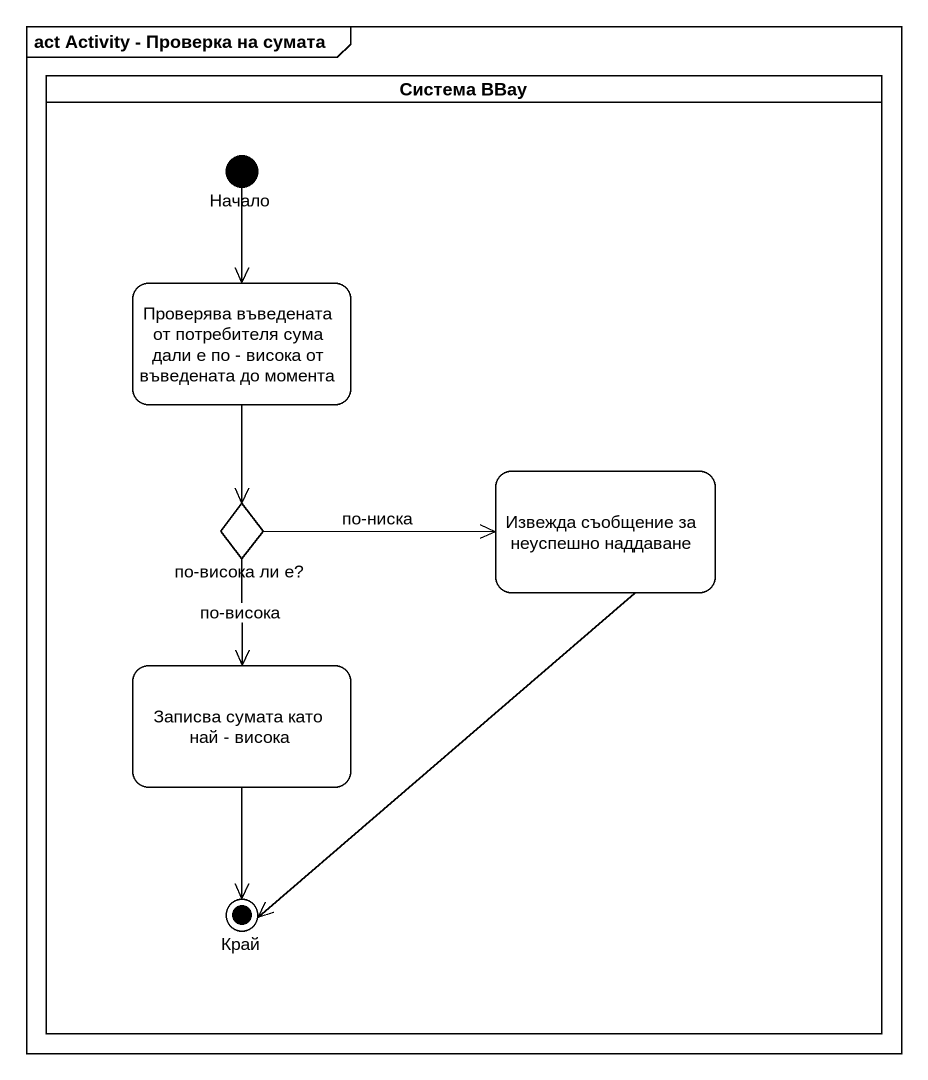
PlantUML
@startuml
mainframe act Activity - Проверка на сумата
hide empty description
state "Система BBay" as Система_BBay <<partition>> {
  state Начало <<start>>
  state "Проверява въведената от потребителя сума дали е по - висока от въведената до момента" as Проверява_въведената_от
  state "Извежда съобщение за неуспешно наддаване" as Извежда_съобщение_за
  state "по-висока ли е?" as по_висока_ли_е <<choice>>
  state "Записва сумата като най - висока" as Записва_сумата_като_най
  state Край <<end>>
}
Начало --> Проверява_въведената_от
Проверява_въведената_от --> по_висока_ли_е
Извежда_съобщение_за --> Край
по_висока_ли_е -right-> Извежда_съобщение_за : по-ниска
по_висока_ли_е --> Записва_сумата_като_най : по-висока
Записва_сумата_като_най --> Край
@enduml
